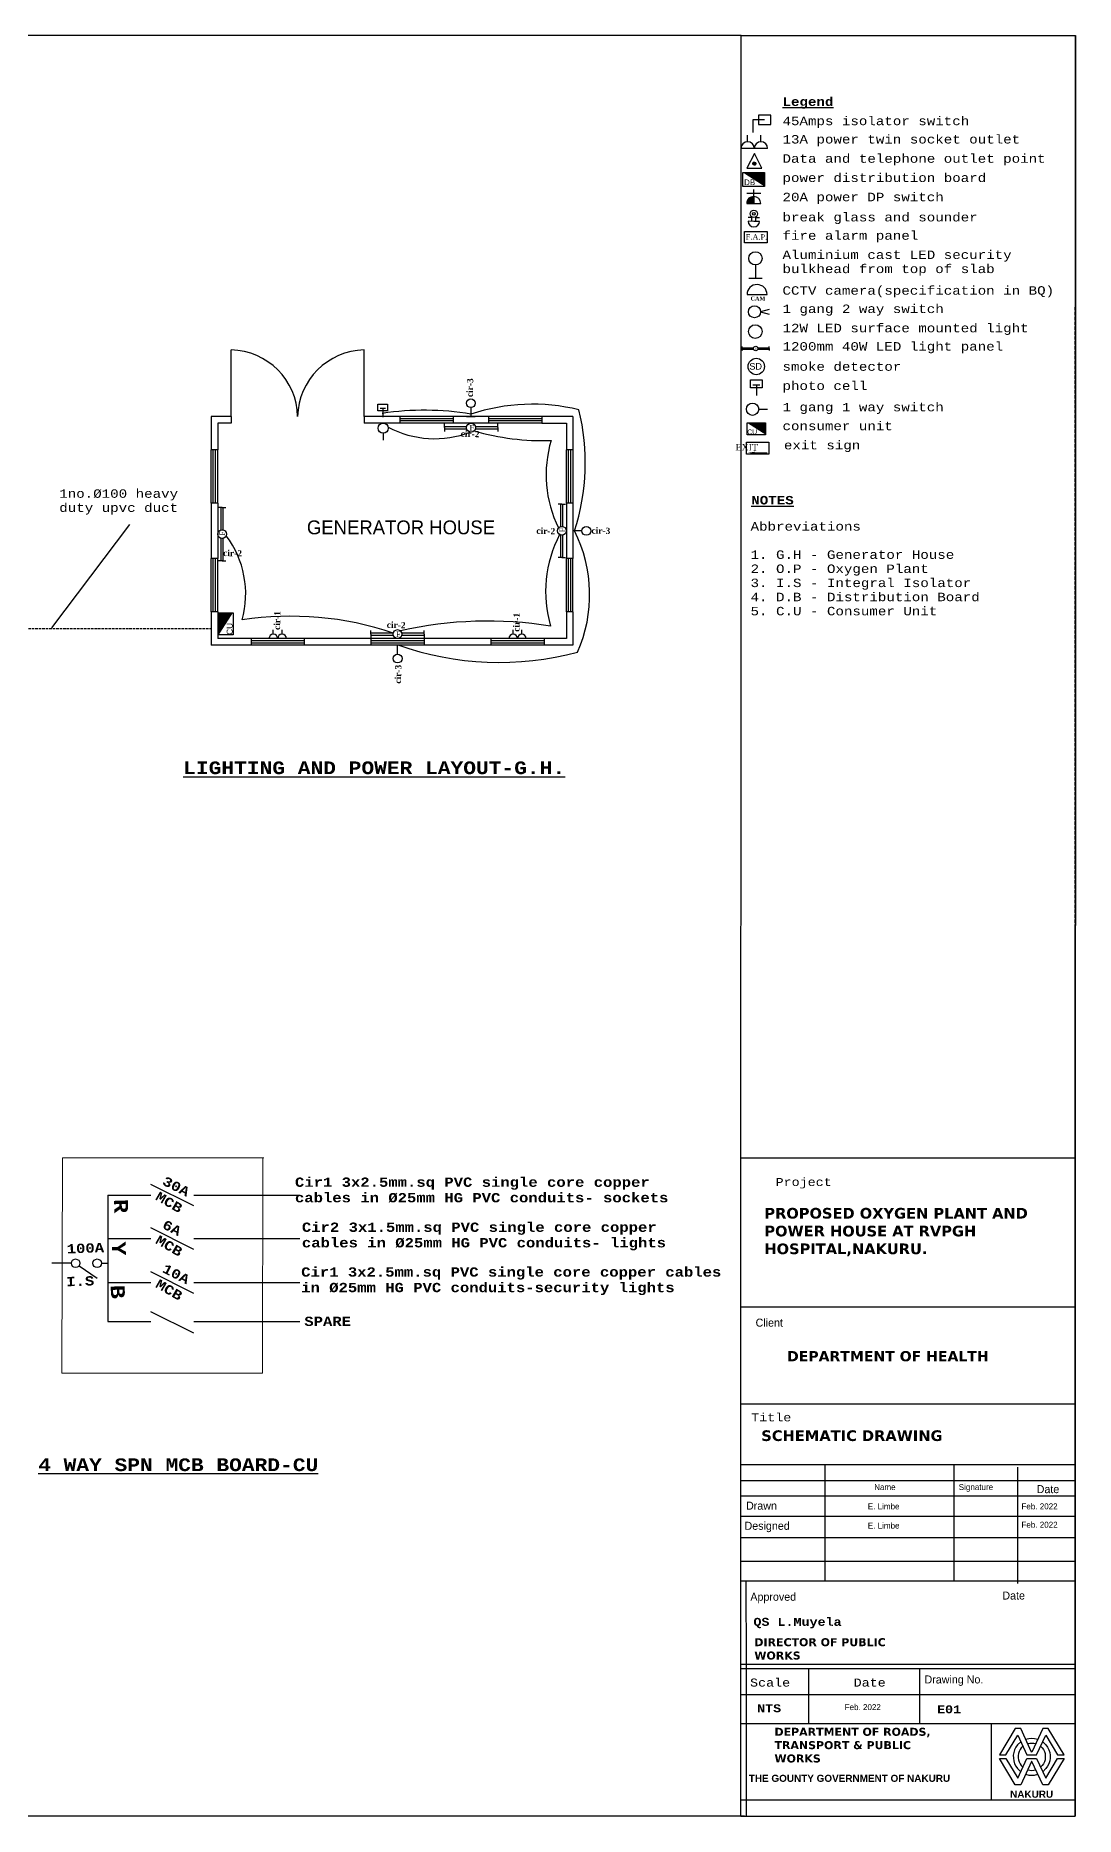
# Model space of a CAD drawing. Header units: millimetres. Extents: x 3554773 to 3850347, y -1853213 to -1653133.
# Drawn here: x 3733527 to 3850347, y -1853213 to -1653133 of the extents above; entities that cross this region are included whole.
import ezdxf

# ---------------------------------------------------------------- set-up
doc = ezdxf.new("R2010")
doc.units = ezdxf.units.MM
doc.header["$MEASUREMENT"] = 0
doc.linetypes.add('HIDDEN', pattern=[9.525, 6.35, -3.175])
doc.linetypes.add('Hidden Line', pattern=[391.222223, 282.222223, -109])
for name, color, linetype in [('35LINE', 2, 'Continuous'), ('COLS', 6, 'Continuous'), ('Data', 34, 'Continuous'), ('electrical', 10, 'Continuous'), ('Fire detection', 1, 'Continuous'), ('Fire System', 4, 'Continuous'), ('LIGHTING', 1, 'Continuous'), ('Lights', 1, 'Continuous'), ('SECURITY', 6, 'Continuous'), ('Socket', 5, 'Continuous'), ('SP', 4, 'Continuous'), ('TITLE_BLOCK', 7, 'Continuous'), ('windows and  door', 20, 'Continuous')]:
    doc.layers.add(name, color=color, linetype=linetype)
for name, color, linetype, lineweight in [('rowpower', 10, 'Continuous', 30), ('title', 10, 'Continuous', 30), ('TXT1', 7, 'Continuous', 9), ('wall', 7, 'Continuous', 30)]:
    doc.layers.add(name, color=color, linetype=linetype, lineweight=lineweight)
doc.styles.add('Arial 2.0', font='arial.ttf', dxfattribs={"height": 2})
doc.styles.add('GENERATED_STYLE_1', font='arial.ttf')
doc.styles.add('GENERATED_STYLE_3', font='times.ttf')
doc.styles.add('GENERATED_STYLE_4', font='comici.ttf')
doc.styles.add('GENERATED_STYLE_5', font='timesbd.ttf')
doc.styles.add('GENERATED_STYLE_8', font='GOTHIC.TTF')
doc.dimstyles.new('GENERATED_STYLE__9', dxfattribs={"dimtxt": 350, "dimasz": 350, "dimexe": 0.18, "dimexo": 0, "dimgap": 0.09, "dimtad": 1, "dimdec": 0, "dimzin": 0, "dimdsep": 46, "dimtxsty": 'GENERATED_STYLE_1', "dimcen": 0.09, "dimclrd": 256, "dimclre": 256, "dimclrt": 256, "dimadec": 0, "dimazin": 0, "dimtfac": 1, "dimtdec": 0, "dimtmove": 2, "dimatfit": 3, "dimfxl": 1, "dimtolj": 1, "dimtzin": 0, "dimlwd": -1, "dimlwe": -1, "dimarcsym": 0})

# ---------------------------------------------------------------- blocks, each defined once
blk = doc.blocks.new('A$C01863982')
at = {"layer": 'LIGHTING'}
for p, q in [((0, 107), (0, 191)), ((0, 107), (0, 22)), ((1200, 107), (1200, 191)), ((1200, 107), (1200, 22))]:
    blk.add_line(p, q, dxfattribs=at)
blk.add_circle((600, 107), 100, dxfattribs=at)
at = {"layer": 'Lights'}
for p, q in [((0, 132), (503, 132)), ((0, 82), (503, 82)), ((697, 132), (1200, 132)), ((697, 82), (1200, 82))]:
    blk.add_line(p, q, dxfattribs=at)
at = {"layer": 'LIGHTING', "insert": (565, 104), "char_height": 125.45, "attachment_point": 4, "rotation": 0.0902}
blk.add_mtext('{\\fTimes New Roman|b0|i0|c0|p18;F}', dxfattribs=at)
blk = doc.blocks.new('A$C01E23E29')
at = {"layer": 'LIGHTING'}
for p, q in [((0, 0), (200, 0)), ((100, 200), (100, 0))]:
    blk.add_line(p, q, dxfattribs=at)
blk.add_circle((100, 300), 100, dxfattribs=at)
blk = doc.blocks.new('A$C3DDF5819')
at = {"layer": 'Socket'}
for p, q in [((0, 50), (100, 50)), ((25, 25), (25, 0)), ((75, 25), (75, 0))]:
    blk.add_line(p, q, dxfattribs=at)
for centre in [(25, 50), (75, 50)]:
    blk.add_arc(centre, 25, 180, 0, dxfattribs=at)
blk = doc.blocks.new('A$C25BD0CE1')
at = {"layer": 'Fire System'}
blk.add_circle((211, 211), 211, dxfattribs=at)
at = {"layer": 'Fire System', "style": 'Arial 2.0'}
blk.add_text('SD', height=168.8, dxfattribs=at).set_placement((31, 130))
blk = doc.blocks.new('A$Cc7de7fe7')
at = {"layer": 'electrical'}
blk.add_circle((0, 0), 234, dxfattribs=at)
blk = doc.blocks.new('A$C10BA233B')
at = {"layer": 'SECURITY', "linetype": 'Continuous'}
blk.add_line((0, 248), (672, 248), dxfattribs=at)
blk.add_arc((336, 248), 336, 0, 180, dxfattribs=at)
at = {"layer": 'SECURITY', "linetype": 'Continuous', "insert": (119, 113), "char_height": 135, "attachment_point": 4, "style": 'GENERATED_STYLE_5'}
blk.add_mtext('{CAM}', dxfattribs=at)
blk = doc.blocks.new('A$C708E5ABE')
at = {"layer": 'Socket'}
blk.add_hatch(color=256, dxfattribs=at).paths.add_polyline_path([(16, 0), (351, 0), (352, 524)], flags=0)
at = {"layer": 'Socket', "flags": 128}
blk.add_lwpolyline([(16, 524), (352, 524), (351, 0), (16, 0)], close=True, dxfattribs=at)
at = {"layer": 'Socket', "insert": (46, 494), "char_height": 138.1, "attachment_point": 7, "rotation": 269.9323, "style": 'GENERATED_STYLE_1'}
blk.add_mtext('{DB}', dxfattribs=at)
blk = doc.blocks.new('A$C6BBE62C0')
at = {"layer": 'Fire System'}
for p, q in [((0, 679), (340, 679)), ((226, 453), (0, 453)), ((226, 679), (226, 453)), ((340, 679), (679, 679)), ((453, 679), (453, 453)), ((453, 453), (679, 453))]:
    blk.add_line(p, q, dxfattribs=at)
for radius in [226, 85.3]:
    blk.add_circle((340, 226), radius, dxfattribs=at)
blk.add_arc((340, 679), 340, 0, 180, dxfattribs=at)
blk = doc.blocks.new('A$C37DF41FD')
at = {"layer": 'Socket'}
h = blk.add_hatch(dxfattribs=at)
h.set_pattern_fill('ANSI31', color=256)
h.set_pattern_definition([(45, (9884.01871, 104667.37646), (-0.08838834765, 0.08838834765), [])])
edge = h.paths.add_edge_path()
edge.add_arc((100, 0), 100, 90, 180)
edge.add_line((100, 100), (100, 0))
edge.add_line((0, 0), (100, 0))
for p, q in [((0, 150), (200, 150)), ((0, 0), (100, 0)), ((100, 100), (100, 200)), ((100, 100), (100, 100)), ((100, 100), (100, 0)), ((100, 0), (200, 0))]:
    blk.add_line(p, q, dxfattribs=at)
for start, end in [(90, 180), (0, 90)]:
    blk.add_arc((100, 0), 100, start, end, dxfattribs=at)
blk = doc.blocks.new('fap')
at = {"layer": 'Fire detection'}
blk.add_lwpolyline([(98404, -77931), (98404, -78411), (97454, -78411), (97454, -77931)], close=True, dxfattribs=at)
at = {"layer": 'Fire detection', "linetype": 'Continuous', "insert": (97964, -78047), "char_height": 228.15, "attachment_point": 2, "style": 'GENERATED_STYLE_3'}
blk.add_mtext('{\\C1;F.A.P.}', dxfattribs=at)
blk = doc.blocks.new('A$C36B57C7A')
at = {"layer": 'Data'}
h = blk.add_hatch(dxfattribs=at)
h.set_pattern_fill('ANSI31', color=256)
h.set_pattern_definition([(45, (136062.99994, 19385.31837), (-0.08838834765, 0.08838834765), [])])
h.paths.add_polyline_path([(20, 35, 1), (30, 35, 1)])
for p, q in [((0, 50), (25, 0)), ((50, 50), (0, 50)), ((25, 0), (50, 50))]:
    blk.add_line(p, q, dxfattribs=at)
blk.add_circle((25, 35), 5, dxfattribs=at)

msp = doc.modelspace()

# ---------------------------------------------------------------- hatches: boundary and pattern name
at = {"layer": 'Socket'}
for points in [[(3815548, -1697978), (3815548, -1696649), (3813472, -1696649)], [(3755705, -1717970), (3754110, -1717970), (3754110, -1720461)]]:
    msp.add_hatch(color=256, dxfattribs=at).paths.add_polyline_path(points, flags=0)

# ---------------------------------------------------------------- linework, layer by layer
at = {"layer": '35LINE', "color": 7, "lineweight": 30}
for p, q in [((3751294, -1784612), (3746469, -1782200)), ((3741644, -1783406), (3746469, -1783406)), ((3751294, -1783406), (3763213, -1783406)), ((3741644, -1788302), (3746469, -1788302)), ((3751294, -1789508), (3746469, -1787096)), ((3751294, -1788302), (3763213, -1788302)), ((3737543, -1791070), (3735368, -1791070)), ((3738423, -1791343), (3740438, -1792728)), ((3751294, -1794451), (3746469, -1792038)), ((3741644, -1793245), (3746469, -1793245)), ((3751294, -1793245), (3763213, -1793245)), ((3751294, -1798921), (3746469, -1796509)), ((3741644, -1797621), (3746469, -1797621)), ((3751294, -1797621), (3763213, -1797621)), ((3751294, -1797621), (3763213, -1797621))]:
    msp.add_line(p, q, dxfattribs=at)
at = {"layer": '35LINE', "color": 7}
msp.add_line((3740920, -1791070), (3741644, -1791070), dxfattribs=at)
at = {"layer": '35LINE', "color": 7, "lineweight": 30}
for centre in [(3738025, -1791070), (3740438, -1791070)]:
    msp.add_circle(centre, 483, dxfattribs=at)
at = {"layer": 'COLS', "color": 7, "linetype": 'Continuous', "lineweight": 15, "ltscale": 20}
for p, q in [((3736471, -1803428), (3736549, -1779210)), ((3736549, -1779210), (3759185, -1779210)), ((3759023, -1803396), (3759040, -1779210)), ((3736471, -1803428), (3759023, -1803396))]:
    msp.add_line(p, q, dxfattribs=at)
at = {"layer": 'electrical'}
for p, q in [((3815950, -1683894), (3814969, -1684157)), ((3814969, -1684157), (3815950, -1684419)), ((3814773, -1695106), (3815753, -1695106)), ((3772569, -1697803), (3772565, -1698603))]:
    msp.add_line(p, q, dxfattribs=at)
for centre, radius in [((3814291, -1684157), 678), ((3814080, -1695106), 693), ((3772572, -1697238), 566)]:
    msp.add_circle(centre, radius, dxfattribs=at)
at = {"layer": 'Lights', "lineweight": -3}
msp.add_lwpolyline([(3813384, -1698810), (3815896, -1698822), (3815890, -1700161), (3813378, -1700149)], close=True, dxfattribs=at)
at = {"layer": 'Lights', "color": 3, "lineweight": -3}
msp.add_lwpolyline([(3814304, -1700008), (3815708, -1700014)], dxfattribs=at)
msp.add_solid([(3814304, -1700130), (3813569, -1700005), (3814305, -1699885)], dxfattribs=at)
at = {"layer": 'rowpower', "linetype": 'Continuous', "lineweight": -3}
for p, q in [((3814125, -1692364), (3814880, -1692364)), ((3814503, -1692364), (3814503, -1693577)), ((3772220, -1694992), (3772843, -1694992)), ((3772531, -1694992), (3772531, -1695994))]:
    msp.add_line(p, q, dxfattribs=at)
for points in [[(3813843, -1691822), (3815162, -1691822), (3815162, -1692710), (3813843, -1692710)], [(3771987, -1694545), (3773076, -1694545), (3773076, -1695278), (3771987, -1695278)]]:
    msp.add_lwpolyline(points, close=True, dxfattribs=at)
at = {"layer": 'Socket', "flags": 128}
for points in [[(3813472, -1697978), (3813472, -1696649), (3815548, -1696649), (3815548, -1697978)], [(3755705, -1720461), (3754110, -1720461), (3754110, -1717970), (3755705, -1717970)]]:
    msp.add_lwpolyline(points, close=True, dxfattribs=at)
at = {"layer": 'SP', "color": 7, "const_width": 178}
msp.add_lwpolyline([(3740920, -1791077), (3741644, -1791077)], dxfattribs=at)
at = {"layer": 'title', "color": 0, "linetype": 'Continuous', "lineweight": -3}
for p, q in [((3812784, -1653133), (3554773, -1653144)), ((3812747, -1853179), (3812784, -1653133)), ((3812784, -1653133), (3850347, -1653133)), ((3813155, -1853202), (3554773, -1853213))]:
    msp.add_line(p, q, dxfattribs=at)
at = {"layer": 'title', "linetype": 'Continuous', "lineweight": -3}
for p, q in [((3815436, -1662591), (3814117, -1662591)), ((3814117, -1662591), (3814117, -1664013))]:
    msp.add_line(p, q, dxfattribs=at)
at = {"layer": 'title', "color": 1, "linetype": 'Hidden Line', "lineweight": -3}
msp.add_line((3729580, -1719746), (3753238, -1719756), dxfattribs=at)
at = {"layer": 'title', "color": 0, "linetype": 'Continuous', "lineweight": 30}
msp.add_line((3741644, -1783406), (3741644, -1797621), dxfattribs=at)
at = {"layer": 'title', "linetype": 'Continuous', "lineweight": -3}
msp.add_lwpolyline([(3816138, -1662071), (3814734, -1662071), (3814734, -1663111), (3816138, -1663111)], close=True, dxfattribs=at)
at = {"layer": 'title', "color": 1, "linetype": 'Continuous', "lineweight": -3}
for centre, radius, start, end in [((3789346, -1716555), 22008, 76.29728, 108.32459), ((3777186, -1726618), 31395, 80.3906, 98.61814), ((3770527, -1701128), 24759, 342.00423, 13.91504), ((3778352, -1687286), 11134, 241.99547, 291.1195), ((3790536, -1670706), 27932, 253.90683, 271.86978), ((3804253, -1702488), 13376, 163.20466, 206.438), ((3746148, -1715882), 10983, 344.75047, 36.69831), ((3804560, -1715598), 13735, 152.25215, 196.42798), ((3779726, -1715965), 16048, 336.31886, 26.60669), ((3762152, -1754680), 36314, 71.44581, 98.56438), ((3784322, -1762943), 44031, 80.76931, 102.84366), ((3785641, -1689411), 34149, 250.49028, 284.90172)]:
    msp.add_arc(centre, radius, start, end, dxfattribs=at)
at = {"layer": 'TITLE_BLOCK', "color": 7, "linetype": 'Continuous'}
for p, q in [((3850347, -1653133), (3850309, -1853179)), ((3850309, -1853179), (3850347, -1653133)), ((3812747, -1779217), (3850309, -1779217)), ((3812747, -1795963), (3850309, -1795963)), ((3812747, -1806868), (3850309, -1806868)), ((3812747, -1813672), (3850309, -1813672)), ((3822243, -1826750), (3822243, -1813672)), ((3836724, -1826750), (3836724, -1813672)), ((3843880, -1827058), (3843880, -1813980)), ((3812747, -1815462), (3850309, -1815462)), ((3812747, -1817185), (3850309, -1817185)), ((3812747, -1817205), (3850309, -1817205)), ((3812747, -1819496), (3850309, -1819496)), ((3812747, -1821868), (3850309, -1821868)), ((3812747, -1824552), (3850309, -1824552)), ((3812747, -1826750), (3850309, -1826750)), ((3813337, -1826744), (3813368, -1836092)), ((3812747, -1836092), (3850309, -1836092)), ((3812747, -1836611), (3850309, -1836611)), ((3813368, -1836092), (3813368, -1853179)), ((3813368, -1836092), (3850309, -1836092)), ((3820403, -1842781), (3820403, -1836611)), ((3832857, -1842781), (3832857, -1836611)), ((3812747, -1839537), (3850309, -1839537)), ((3812747, -1842781), (3850309, -1842781)), ((3840878, -1842781), (3840878, -1851395)), ((3843598, -1843347), (3841805, -1846312)), ((3842534, -1846312), (3843870, -1844103)), ((3844207, -1843347), (3843598, -1843347)), ((3843870, -1844103), (3844897, -1846312)), ((3845434, -1845986), (3844207, -1843347)), ((3844760, -1844537), (3845134, -1844451)), ((3845134, -1844451), (3845442, -1844427)), ((3845442, -1844427), (3845752, -1844450)), ((3846679, -1843347), (3845452, -1845986)), ((3845752, -1844450), (3846128, -1844533)), ((3845989, -1846312), (3847016, -1844103)), ((3847288, -1843347), (3846679, -1843347)), ((3847016, -1844103), (3848352, -1846312)), ((3849081, -1846312), (3847288, -1843347)), ((3841805, -1846312), (3842534, -1846312)), ((3841805, -1846703), (3842534, -1846703)), ((3843598, -1849668), (3841805, -1846703)), ((3842534, -1846703), (3843870, -1848912)), ((3843424, -1846030), (3843375, -1846344)), ((3843375, -1846344), (3843376, -1846666)), ((3843376, -1846666), (3843424, -1846988)), ((3843523, -1845719), (3843424, -1846030)), ((3843669, -1845426), (3843523, -1845719)), ((3843861, -1845164), (3843669, -1845426)), ((3844202, -1844818), (3843861, -1845164)), ((3843870, -1848912), (3844897, -1846703)), ((3843952, -1846155), (3843916, -1846385)), ((3843916, -1846385), (3843917, -1846625)), ((3843917, -1846625), (3843952, -1846863)), ((3844026, -1845923), (3843952, -1846155)), ((3844132, -1845708), (3844026, -1845923)), ((3844274, -1845515), (3844132, -1845708)), ((3844446, -1845341), (3844274, -1845515)), ((3844897, -1846312), (3845443, -1846312)), ((3844897, -1846703), (3845443, -1846703)), ((3844993, -1845038), (3845216, -1844987)), ((3845216, -1844987), (3845443, -1844969)), ((3845452, -1845986), (3845434, -1845986)), ((3845443, -1845986), (3845434, -1845986)), ((3845443, -1844969), (3845673, -1844986)), ((3845443, -1846312), (3845989, -1846312)), ((3845443, -1846703), (3845989, -1846703)), ((3845673, -1844986), (3845894, -1845035)), ((3845989, -1846703), (3847016, -1848912)), ((3846440, -1845341), (3846612, -1845515)), ((3846612, -1845515), (3846754, -1845708)), ((3846684, -1844818), (3847025, -1845164)), ((3846754, -1845708), (3846860, -1845923)), ((3846860, -1845923), (3846934, -1846155)), ((3846934, -1846155), (3846970, -1846385)), ((3846969, -1846625), (3846934, -1846863)), ((3846970, -1846385), (3846969, -1846625)), ((3847016, -1848912), (3848352, -1846703)), ((3847025, -1845164), (3847217, -1845426)), ((3847217, -1845426), (3847363, -1845719)), ((3849081, -1846703), (3847288, -1849668)), ((3847363, -1845719), (3847462, -1846030)), ((3847462, -1846030), (3847511, -1846344)), ((3847510, -1846666), (3847462, -1846988)), ((3847511, -1846344), (3847510, -1846666)), ((3848352, -1846312), (3849081, -1846312)), ((3848352, -1846703), (3849081, -1846703)), ((3843424, -1846988), (3843525, -1847297)), ((3843525, -1847297), (3843668, -1847587)), ((3843668, -1847587), (3843861, -1847851)), ((3843861, -1847851), (3844202, -1848198)), ((3843952, -1846863), (3844027, -1847092)), ((3844027, -1847092), (3844132, -1847306)), ((3844132, -1847306), (3844274, -1847500)), ((3845434, -1847029), (3844207, -1849668)), ((3844274, -1847500), (3844446, -1847674)), ((3844760, -1848478), (3845134, -1848564)), ((3844993, -1847977), (3845216, -1848028)), ((3845134, -1848564), (3845442, -1848588)), ((3845216, -1848028), (3845443, -1848046)), ((3845443, -1847029), (3845434, -1847029)), ((3845442, -1848588), (3845752, -1848566)), ((3845452, -1847029), (3845443, -1847029)), ((3845443, -1848046), (3845673, -1848029)), ((3846679, -1849668), (3845452, -1847029)), ((3845673, -1848029), (3845894, -1847980)), ((3845752, -1848566), (3846128, -1848482)), ((3846612, -1847500), (3846440, -1847674)), ((3846754, -1847306), (3846612, -1847500)), ((3847025, -1847851), (3846684, -1848198)), ((3846859, -1847092), (3846754, -1847306)), ((3846934, -1846863), (3846859, -1847092)), ((3847218, -1847587), (3847025, -1847851)), ((3847361, -1847297), (3847218, -1847587)), ((3847462, -1846988), (3847361, -1847297)), ((3844207, -1849668), (3843598, -1849668)), ((3847288, -1849668), (3846679, -1849668))]:
    msp.add_line(p, q, dxfattribs=at)
at = {"layer": 'TITLE_BLOCK', "color": 7, "linetype": 'HIDDEN'}
for p, q in [((3850309, -1853179), (3850347, -1653133)), ((3850347, -1653133), (3850309, -1853179))]:
    msp.add_line(p, q, dxfattribs=at)
at = {"layer": 'TITLE_BLOCK', "color": 7}
for p, q in [((3850309, -1851395), (3812747, -1851395)), ((3812747, -1853179), (3850309, -1853179))]:
    msp.add_line(p, q, dxfattribs=at)
at = {"layer": 'TXT1', "color": 7}
for p, q in [((3812747, -1779217), (3850309, -1779217)), ((3823555, -1779217), (3848379, -1779217))]:
    msp.add_line(p, q, dxfattribs=at)
at = {"layer": 'wall'}
for p, q in [((3754984, -1695931), (3753238, -1695931)), ((3753238, -1695931), (3753238, -1699673)), ((3754984, -1696679), (3753986, -1696679)), ((3753986, -1696679), (3753986, -1699673)), ((3755483, -1695931), (3754984, -1695931)), ((3755483, -1696679), (3754984, -1696679)), ((3755483, -1695931), (3755483, -1696679)), ((3774444, -1695931), (3770452, -1695931)), ((3774444, -1695931), (3770452, -1695931)), ((3770452, -1695931), (3770452, -1696679)), ((3774444, -1696679), (3770452, -1696679)), ((3774444, -1696679), (3770452, -1696679)), ((3774444, -1695931), (3774444, -1696679)), ((3784423, -1695931), (3780431, -1695931)), ((3780431, -1695931), (3780431, -1696679)), ((3784423, -1696679), (3780431, -1696679)), ((3784423, -1695931), (3784423, -1696679)), ((3791907, -1695931), (3790410, -1695931)), ((3790410, -1695931), (3790410, -1696679)), ((3790410, -1696679), (3793155, -1696679)), ((3793903, -1695931), (3791907, -1695931)), ((3793155, -1696679), (3793155, -1699671)), ((3793903, -1695931), (3793903, -1699670)), ((3753986, -1699673), (3753238, -1699673)), ((3793905, -1699670), (3793155, -1699671)), ((3753986, -1705660), (3753238, -1705660)), ((3753238, -1705660), (3753238, -1711897)), ((3753986, -1705660), (3753986, -1711897)), ((3793909, -1705658), (3793155, -1705659)), ((3793155, -1705659), (3793155, -1711897)), ((3793903, -1705658), (3793903, -1711897)), ((3753986, -1711897), (3753238, -1711897)), ((3793903, -1711897), (3793155, -1711897)), ((3753986, -1717885), (3753238, -1717885)), ((3753238, -1717885), (3753238, -1721627)), ((3753986, -1717885), (3753986, -1720879)), ((3793903, -1717885), (3793155, -1717885)), ((3793155, -1717885), (3793155, -1720879)), ((3793903, -1717885), (3793903, -1721627)), ((3757729, -1721627), (3753238, -1721627)), ((3757729, -1720879), (3753986, -1720879)), ((3757729, -1720879), (3753986, -1720879)), ((3757729, -1720879), (3757729, -1721627)), ((3771200, -1720879), (3763716, -1720879)), ((3771200, -1720879), (3763716, -1720879)), ((3763716, -1720879), (3763716, -1721627)), ((3771200, -1721627), (3763716, -1721627)), ((3771200, -1720879), (3771200, -1721627)), ((3784672, -1720879), (3777188, -1720879)), ((3784672, -1720879), (3777188, -1720879)), ((3777188, -1720879), (3777188, -1721627)), ((3784672, -1721627), (3777188, -1721627)), ((3784672, -1720879), (3784672, -1721627)), ((3793155, -1720879), (3790660, -1720879)), ((3793155, -1720879), (3790660, -1720879)), ((3790660, -1720879), (3790660, -1721627)), ((3793903, -1721627), (3790660, -1721627))]:
    msp.add_line(p, q, dxfattribs=at)
at = {"layer": 'windows and  door'}
for p, q in [((3755483, -1695930), (3755484, -1688445)), ((3770452, -1695931), (3770452, -1688446)), ((3780431, -1695931), (3774444, -1695931)), ((3780431, -1696180), (3774444, -1696180)), ((3780431, -1696430), (3774444, -1696430)), ((3780431, -1696679), (3774444, -1696679)), ((3790410, -1695931), (3784423, -1695931)), ((3790410, -1696180), (3784423, -1696180)), ((3790410, -1696430), (3784423, -1696430)), ((3790410, -1696679), (3784423, -1696679)), ((3753238, -1705660), (3753238, -1699673)), ((3753487, -1705660), (3753487, -1699673)), ((3753737, -1705660), (3753737, -1699673)), ((3753986, -1705660), (3753986, -1699673)), ((3793161, -1705659), (3793157, -1699671)), ((3793410, -1705658), (3793406, -1699671)), ((3793660, -1705658), (3793656, -1699671)), ((3793909, -1705658), (3793905, -1699670)), ((3753238, -1717885), (3753238, -1711897)), ((3753487, -1717885), (3753487, -1711897)), ((3753737, -1717885), (3753737, -1711897)), ((3753986, -1717885), (3753986, -1711897)), ((3793155, -1717885), (3793155, -1711897)), ((3793404, -1717885), (3793404, -1711897)), ((3793654, -1717885), (3793654, -1711897)), ((3793903, -1717885), (3793903, -1711897)), ((3763716, -1720879), (3757729, -1720879)), ((3763716, -1721128), (3757729, -1721128)), ((3763716, -1721378), (3757729, -1721378)), ((3763716, -1721627), (3757729, -1721627)), ((3777188, -1720879), (3771200, -1720879)), ((3777188, -1721128), (3771200, -1721128)), ((3777188, -1721378), (3771200, -1721378)), ((3777188, -1721627), (3771200, -1721627)), ((3790660, -1720879), (3784672, -1720879)), ((3790660, -1721128), (3784672, -1721128)), ((3790660, -1721378), (3784672, -1721378)), ((3790660, -1721378), (3784672, -1721378)), ((3790660, -1721627), (3784672, -1721627))]:
    msp.add_line(p, q, dxfattribs=at)
for centre, start, end in [((3755328, -1696085), 1.15638, 88.8289), ((3770607, -1696086), 91.16374, 178.83626)]:
    msp.add_arc(centre, 7641, start, end, dxfattribs=at)

# ---------------------------------------------------------------- block references
at = {"layer": 'Data', "color": 1, "xscale": 33.01147779013898, "yscale": 33.01147779013898, "zscale": 33.01147779013898, "rotation": 180}
msp.add_blockref('A$C36B57C7A', (3815103, -1666364), dxfattribs=at)
at = {"layer": 'electrical'}
for name, p, xscale, yscale, zscale in [('A$C01E23E29', (3813648, -1680396), 7.462516838732054, 7.462516838732054, 7.462516838732054), ('A$C01863982', (3812910, -1688561), 2.537684326544404, 2.537684326544404, 2.537684326544404), ('A$C25BD0CE1', (3813574, -1691229), 4.368812316876288, 4.368812316876288, 4.368812316876288), ('A$C01E23E29', (3781928, -1695931), 4.9896, 4.9896, 4.9896), ('A$C01863982', (3779457, -1697710), 4.9896, 4.9896, 4.9896), ('A$C01863982', (3771198, -1720910), 4.9896, 4.9896, 4.9896)]:
    msp.add_blockref(name, p, dxfattribs=dict(at, xscale=xscale, yscale=yscale, zscale=zscale))
for name, p, xscale, yscale, zscale, rotation in [('A$C10BA233B', (3813454, -1683056), 3.351353200910127, 3.351353200910127, 3.351353200910127, 359.8531443570481), ('A$C01863982', (3755017, -1712138), 4.9896, 4.9896, 4.9896, 90), ('A$C01863982', (3793186, -1711764), 4.9896, 4.9896, 4.9896, 90), ('A$C01E23E29', (3793903, -1708279), 4.9896, 4.9896, 4.9896, 270), ('A$C01E23E29', (3774693, -1721627), 4.9896, 4.9896, 4.9896, 180)]:
    msp.add_blockref(name, p, dxfattribs=dict(at, xscale=xscale, yscale=yscale, zscale=zscale, rotation=rotation))
at = {"layer": 'Fire System', "xscale": 1.864097156705471, "yscale": 1.864097156705471, "zscale": 1.864097156705471, "rotation": 179.9725184414152}
msp.add_blockref('A$C6BBE62C0', (3814855, -1672734), dxfattribs=at)
at = {"layer": 'Fire System', "xscale": 2.680755388380377, "yscale": 2.680755388380377, "zscale": 2.680755388380377}
msp.add_blockref('fap', (3551903, -1466216), dxfattribs=at)
at = {"layer": 'rowpower', "linetype": 'Hidden Line', "xscale": 4.617097175813765, "yscale": 4.617097175813765, "zscale": 4.617097175813765, "rotation": 89.99999999999999}
msp.add_blockref('A$C708E5ABE', (3815411, -1670147), dxfattribs=at)
at = {"layer": 'rowpower', "linetype": 'Continuous', "lineweight": -3, "xscale": 7.85294292439689, "yscale": 7.85294292439689, "zscale": 7.85294292439689}
msp.add_blockref('A$C37DF41FD', (3813426, -1672005), dxfattribs=at)
at = {"layer": 'Socket', "rotation": 180}
for p, xscale, yscale, zscale in [((3815774, -1664307), 30.03304688196299, 30.03304688196299, 30.03304688196299), ((3761697, -1719904), 19.490625, 19.490625, 19.490625), ((3788641, -1719904), 19.490625, 19.490625, 19.490625)]:
    msp.add_blockref('A$C3DDF5819', p, dxfattribs=dict(at, xscale=xscale, yscale=yscale, zscale=zscale))
at = {"layer": 'title', "color": 18, "linetype": 'Continuous', "lineweight": -3, "true_color": 0x000000, "xscale": 3.281991927995474, "yscale": 3.281991927995474, "zscale": 3.281991927995474}
msp.add_blockref('A$Cc7de7fe7', (3814385, -1686386), dxfattribs=at)

# ---------------------------------------------------------------- texts
at = {"layer": 'Lights', "lineweight": -3, "insert": (3813426, -1699009), "char_height": 735.83, "attachment_point": 2, "rotation": 359.74272, "style": 'GENERATED_STYLE_4'}
msp.add_mtext('\\A1;\\pxql;{\\fTimes New Roman|b0|i0|c0|p18;\\C3;EXIT}', dxfattribs=at)
at = {"layer": 'Socket'}
for s, insert, char_height, attachment_point, rotation, style in [('\\A1;{\\fTimes New Roman|b1|i0|c0|p18;cir-3 }', (3781971, -1692684), 701.66, 2, 88.79929, 'GENERATED_STYLE_8'), ('\\A1;{\\fTimes New Roman|b1|i0|c0|p18;cir-2 }', (3782351, -1697532), 701.66, 2, 358.61214, 'GENERATED_STYLE_8'), ('\\A1;{\\fTimes New Roman|b1|i0|c0|p18;cir-2 }', (3790857, -1708435), 701.66, 2, 358.61214, 'GENERATED_STYLE_8'), ('\\A1;{\\fTimes New Roman|b1|i0|c0|p18;cir-3 }', (3797047, -1708404), 701.66, 2, 358.61214, 'GENERATED_STYLE_8'), ('\\A1;{\\fTimes New Roman|b1|i0|c0|p18;cir-2 }', (3755662, -1710929), 701.66, 2, 358.61214, 'GENERATED_STYLE_8'), ('\\A1;{\\fTimes New Roman|b1|i0|c0|p18;cir-1 }', (3760310, -1718837), 701.66, 2, 88.79929, 'GENERATED_STYLE_8'), ('\\A1;{\\fTimes New Roman|b1|i0|c0|p18;cir-1 }', (3787202, -1719047), 701.66, 2, 88.79929, 'GENERATED_STYLE_8'), ('CU', (3755663, -1720447), 657.1, 7, 90, 'GENERATED_STYLE_1'), ('\\A1;{\\fTimes New Roman|b1|i0|c0|p18;cir-2 }', (3774048, -1719003), 701.66, 2, 358.61214, 'GENERATED_STYLE_8'), ('\\A1;{\\fTimes New Roman|b1|i0|c0|p18;cir-3 }', (3773899, -1724873), 701.66, 2, 88.79929, 'GENERATED_STYLE_8')]:
    msp.add_mtext(s, dxfattribs=dict(at, insert=insert, char_height=char_height, attachment_point=attachment_point, rotation=rotation, style=style))
at = {"layer": 'Socket', "insert": (3813484, -1697943), "char_height": 547.6, "attachment_point": 7, "style": 'GENERATED_STYLE_1'}
msp.add_mtext('CU', dxfattribs=at)
at = {"layer": 'title', "color": 177, "linetype": 'Continuous', "lineweight": 35, "true_color": 0x293189, "insert": (3764008, -1707607), "char_height": 1554.43, "attachment_point": 1}
msp.add_mtext('{\\C159;\\c7222306;GENERATOR HOUSE}', dxfattribs=at)
at = {"layer": 'TITLE_BLOCK', "color": 7, "lineweight": 30, "insert": (3817441, -1660083), "char_height": 951.5, "width": 5173.79, "attachment_point": 1, "style": 'GENERATED_STYLE_4'}
msp.add_mtext('{\\fCourier New|b1|i0|c0|p49;\\LLegend}', dxfattribs=at)
at = {"layer": 'TITLE_BLOCK', "color": 7, "attachment_point": 1}
for s, insert, char_height, width, style in [('{\\fCourier New|b0|i0|c0|p49;45Amps isolator switch}', (3817441, -1662245), 951.5, 33203.1, 'GENERATED_STYLE_4'), ('{\\fCourier New|b0|i0|c0|p49;13A power twin socket outlet}', (3817441, -1664304), 951.5, 33203.1, 'GENERATED_STYLE_4'), ('{\\fCourier New|b0|i0|c0|p49;Data and telephone outlet point}', (3817441, -1666466), 951.5, 33203.1, 'GENERATED_STYLE_4'), ('{\\fCourier New|b0|i0|c0|p49;power distribution board}', (3817441, -1668629), 951.5, 33203.1, 'GENERATED_STYLE_4'), ('{\\fCourier New|b0|i0|c0|p49;20A power DP switch}', (3817441, -1670791), 951.5, 33203.1, 'GENERATED_STYLE_4'), ('{\\fCourier New|b0|i0|c0|p49;break glass and sounder}', (3817441, -1673056), 951.5, 33203.1, 'GENERATED_STYLE_4'), ('{\\fCourier New|b0|i0|c0|p49;fire alarm panel}', (3817441, -1675115), 951.5, 33203.1, 'GENERATED_STYLE_4'), ('{\\fCourier New|b0|i0|c0|p49;Aluminium cast LED security bulkhead from top of slab }', (3817441, -1677277), 951.5, 33203.1, 'GENERATED_STYLE_4'), ('{\\fCourier New|b0|i0|c0|p49;CCTV camera(specification in BQ)}', (3817441, -1681293), 951.5, 33203.1, 'GENERATED_STYLE_4'), ('{\\fCourier New|b0|i0|c0|p49;1 gang 2 way switch}', (3817441, -1683352), 951.5, 33203.1, 'GENERATED_STYLE_4'), ('{\\fCourier New|b0|i0|c0|p49;12W LED surface mounted light}', (3817441, -1685514), 951.5, 33203.1, 'GENERATED_STYLE_4'), ('{\\fCourier New|b0|i0|c0|p49;1200mm 40W LED light panel}', (3817441, -1687574), 951.5, 33203.1, 'GENERATED_STYLE_4'), ('{\\fCourier New|b0|i0|c0|p49;smoke detector}', (3817441, -1689839), 951.5, 33203.1, 'GENERATED_STYLE_4'), ('{\\fCourier New|b0|i0|c0|p49;photo cell}', (3817441, -1692001), 951.5, 33203.1, 'GENERATED_STYLE_4'), ('{\\fCourier New|b0|i0|c0|p49;1 gang 1 way switch}', (3817441, -1694393), 951.5, 33203.1, 'GENERATED_STYLE_4'), ('{\\fCourier New|b0|i0|c0|p49;consumer unit}', (3817441, -1696515), 951.5, 33203.1, 'GENERATED_STYLE_4'), ('{\\fCourier New|b0|i0|c0|p49;exit sign}', (3817599, -1698670), 951.5, 33203.1, 'GENERATED_STYLE_4'), ('{\\fCourier New|b0|i0|c0|p49;1no.%%C100 heavy\\Pduty upvc duct }', (3736183, -1704110), 951.5, 33203.1, 'GENERATED_STYLE_4'), ('{\\fCourier New|b1|i0|c0|p49;\\LNOTES}', (3813930, -1704854), 951.5, 33203.1, 'GENERATED_STYLE_4'), ('{\\fCourier New|b0|i0|c0|p49;Abbreviations\\P\\P1. G.H - Generator House\\P2. O.P - Oxygen Plant\\P3. I.S - Integral Isolator\\P4. D.B - Distribution Board\\P5. C.U - Consumer Unit}', (3813854, -1707799), 951.5, 33203.1, 'GENERATED_STYLE_4'), ('{\\fCourier New|b1|i0|c0|p49;\\LLIGHTING AND POWER LAYOUT-G.H.}', (3750108, -1734684), 1427.25, 49804.66, 'GENERATED_STYLE_4'), ('{\\fCourier New|b1|i0|c0|p49;Cir1 3x2.5mm.sq PVC single core copper\\Pcables in %%C25mm HG PVC conduits- sockets}', (3762666, -1781431), 1046.65, 51481.86, 'GENERATED_STYLE_4'), ('{\\fCourier New|b0|i0|c0|p49;Project}', (3816664, -1781484), 899, 6843.63, 'GENERATED_STYLE_4'), ('{\\fCourier New|b1|i0|c0|p49;Cir2 3x1.5mm.sq PVC single core copper\\Pcables in %%C25mm HG PVC conduits- lights}', (3763446, -1786492), 1046.65, 51481.86, 'GENERATED_STYLE_4'), ('{\\fVerdana|b1|i0|c0|p34;PROPOSED OXYGEN PLANT AND POWER HOUSE AT RVPGH HOSPITAL,NAKURU. }', (3815402, -1784849), 1198.66, 34852.85, 'GENERATED_STYLE_5'), ('{\\fCourier New|b1|i0|c0|p49;Cir1 3x2.5mm.sq PVC single core copper cables\\Pin %%C25mm HG PVC conduits-security lights}', (3763366, -1791524), 1046.65, 51481.86, 'GENERATED_STYLE_4'), ('{\\fCourier New|b1|i0|c0|p49;SPARE }', (3763718, -1797067), 1046.65, 51481.86, 'GENERATED_STYLE_4'), ('Client', (3814417, -1797288), 899, 6145.15, 'GENERATED_STYLE_4'), ('{\\fVerdana|b1|i0|c0|p34;DEPARTMENT OF HEALTH}', (3817954, -1800932), 1150.72, 30797.93, 'GENERATED_STYLE_5'), ('{\\fCourier New|b0|i0|c0|p49;Title}', (3813923, -1807928), 899, 4888.3, 'GENERATED_STYLE_4'), ('{\\fVerdana|b1|i0|c0|p34;SCHEMATIC DRAWING }', (3815054, -1809837), 1198.66, 34852.85, 'GENERATED_STYLE_5'), ('{\\fCourier New|b1|i0|c0|p49;\\L4 WAY SPN MCB BOARD-CU}', (3733814, -1812990), 1427.25, 49804.66, 'GENERATED_STYLE_4'), ('Name', (3827741, -1815875), 674.2, 3666.23, 'GENERATED_STYLE_4'), ('Signature', (3837243, -1815875), 674.2, 3666.23, 'GENERATED_STYLE_4'), ('Date', (3845997, -1815996), 899, 2922.36, 'GENERATED_STYLE_4'), ('Drawn ', (3813343, -1817854), 899, 6900.39, 'GENERATED_STYLE_4'), ('E. Limbe', (3827029, -1818043), 674.2, 6780.05, 'GENERATED_STYLE_4'), ('Feb. 2022', (3844291, -1818043), 674.2, 6780.05, 'GENERATED_STYLE_4'), ('Designed', (3813174, -1820113), 899, 7821.29, 'GENERATED_STYLE_4'), ('E. Limbe', (3827029, -1820199), 674.2, 6780.05, 'GENERATED_STYLE_4'), ('Feb. 2022', (3844291, -1820109), 674.2, 6780.05, 'GENERATED_STYLE_4'), ('Approved', (3813829, -1828088), 899, 7821.29, 'GENERATED_STYLE_4'), ('Date', (3842141, -1827949), 899, 4888.3, 'GENERATED_STYLE_4'), ('{\\fCourier New|b1|i0|c0|p49;QS L.Muyela}', (3814173, -1830906), 899, 16698.32, 'GENERATED_STYLE_4'), ('{\\fVerdana|b1|i0|c0|p34;DIRECTOR OF PUBLIC WORKS}', (3814277, -1833192), 899, 16698.32, 'GENERATED_STYLE_4'), ('{\\fCourier New|b0|i0|c0|p49;Scale}', (3813796, -1837727), 899, 4888.3, 'GENERATED_STYLE_4'), ('{\\fCourier New|b0|i0|c0|p49;Date}', (3825434, -1837727), 899, 3910.64, 'GENERATED_STYLE_4'), ('Drawing No. ', (3833393, -1837379), 899, 10084.62, 'GENERATED_STYLE_4'), ('{\\fCourier New|b1|i0|c0|p49;NTS}', (3814586, -1840616), 899, 4053.5, 'GENERATED_STYLE_4'), ('Feb. 2022', (3824429, -1840599), 674.2, 6780.05, 'GENERATED_STYLE_4'), ('{\\fCourier New|b1|i0|c0|p49;E01}', (3834803, -1840734), 899, 4053.5, 'GENERATED_STYLE_4'), ('{\\fVerdana|b1|i0|c0|p34;DEPARTMENT OF ROADS, TRANSPORT & PUBLIC WORKS                                      \\P }', (3816540, -1843259), 898.998, 20249.23, 'GENERATED_STYLE_4'), ('{\\fArial|b1|i0|c0|p34;THE GOUNTY GOVERNMENT OF NAKURU}', (3813652, -1848536), 798.68, 27889.78, 'GENERATED_STYLE_1'), ('{\\fArial|b1|i0|c0|p34;NAKURU}', (3843013, -1850323), 798.68, 27889.78, 'GENERATED_STYLE_1')]:
    msp.add_mtext(s, dxfattribs=dict(at, insert=insert, char_height=char_height, width=width, style=style))
at = {"layer": 'TITLE_BLOCK', "color": 7, "attachment_point": 1, "style": 'GENERATED_STYLE_4'}
for s, insert, char_height, width, rotation in [('{\\fCourier New|b1|i0|c0|p49;30A }', (3748142, -1781246), 1046.65, 51481.86, 333.03977), ('{\\fCourier New|b1|i0|c0|p49;R}', (3743891, -1783830), 1569.98, 77222.79, 271.85361), ('{\\fCourier New|b1|i0|c0|p49;MCB}', (3747432, -1782965), 1046.65, 51481.86, 329.82579), ('{\\fCourier New|b1|i0|c0|p49;6A }', (3748142, -1786142), 1046.65, 51481.86, 333.03977), ('{\\fCourier New|b1|i0|c0|p49;Y}', (3743648, -1788603), 1569.98, 77222.79, 271.85361), ('{\\fCourier New|b1|i0|c0|p49;MCB}', (3747432, -1787862), 1046.65, 51481.86, 329.82579), ('{\\fCourier New|b1|i0|c0|p49;100A }', (3737001, -1788924), 1046.65, 51481.86, 2.07336), ('{\\fCourier New|b1|i0|c0|p49;I.S }', (3736952, -1792614), 1046.65, 51481.86, 2.07336), ('{\\fCourier New|b1|i0|c0|p49;10A }', (3748142, -1791085), 1046.65, 51481.86, 333.03977), ('{\\fCourier New|b1|i0|c0|p49;B}', (3743527, -1793464), 1569.98, 77222.79, 271.85361), ('{\\fCourier New|b1|i0|c0|p49;MCB}', (3747432, -1792804), 1046.65, 51481.86, 329.82579)]:
    msp.add_mtext(s, dxfattribs=dict(at, insert=insert, char_height=char_height, width=width, rotation=rotation))

# ---------------------------------------------------------------- leaders
at = {"layer": 'Lights'}
msp.add_leader([(3735365, -1719655), (3744122, -1708046)], dimstyle='GENERATED_STYLE__9', override={"dimgap": 0.09, "dimtad": 0}, dxfattribs=at)

doc.saveas('drawing.dxf')
